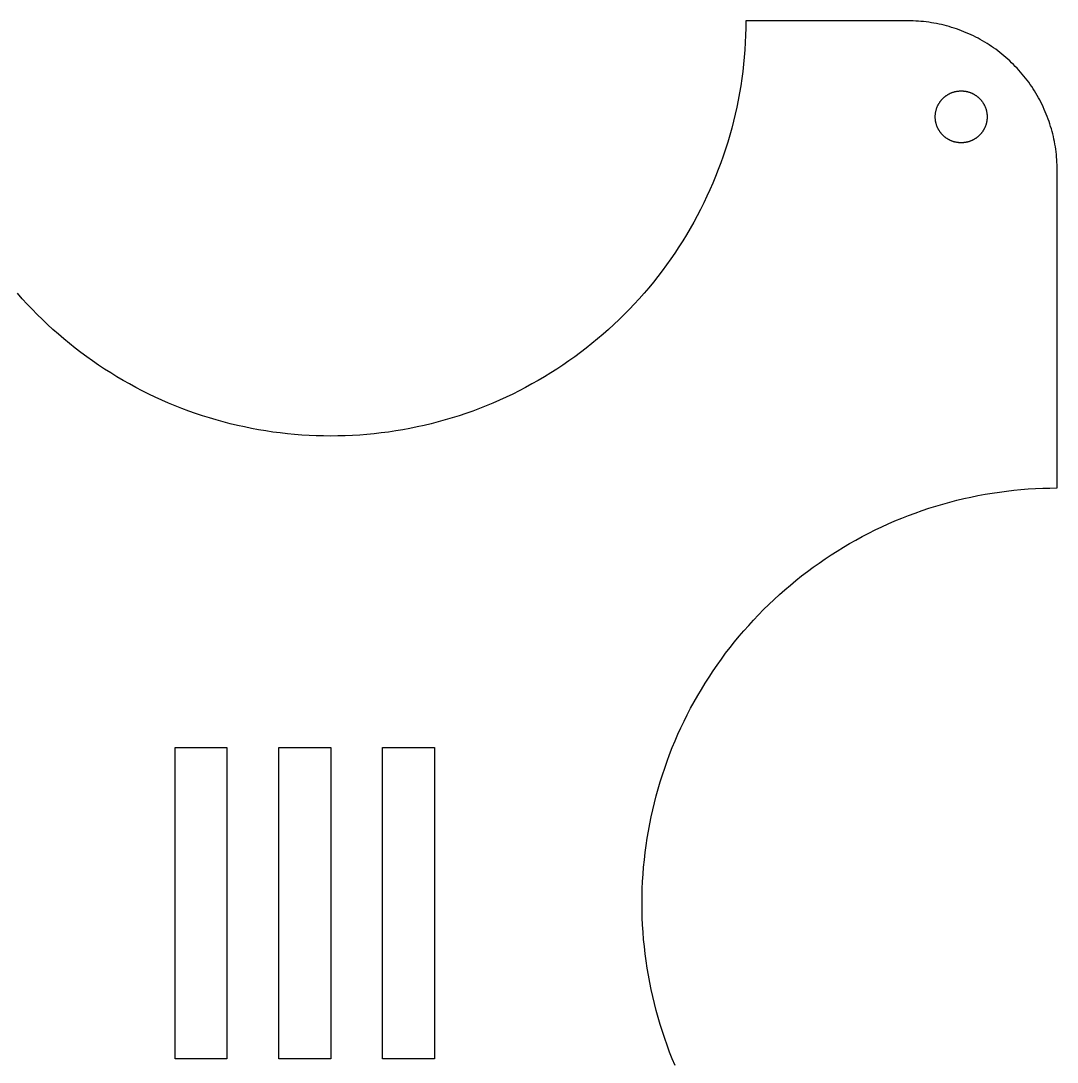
# Model space of a CAD drawing. Header units: metres. Extents: x 0 to 164, y 0 to 136.
# Drawn here: x 84.1 to 164, y 55.7 to 136 of the extents above; entities that cross this region are included whole.
import ezdxf

# ---------------------------------------------------------------- set-up
doc = ezdxf.new("R2010")
doc.units = ezdxf.units.M

msp = doc.modelspace()

# ---------------------------------------------------------------- linework, layer by layer
for p, q in [((140, 136), (139.995, 135.442)), ((152.5, 136), (140, 136)), ((152.701, 135.998), (152.5, 136)), ((152.901, 135.993), (152.701, 135.998)), ((153.102, 135.984), (152.901, 135.993)), ((153.302, 135.972), (153.102, 135.984)), ((153.502, 135.956), (153.302, 135.972)), ((153.702, 135.937), (153.502, 135.956)), ((153.901, 135.914), (153.702, 135.937)), ((154.1, 135.888), (153.901, 135.914)), ((154.299, 135.858), (154.1, 135.888)), ((154.497, 135.825), (154.299, 135.858)), ((154.694, 135.789), (154.497, 135.825)), ((154.891, 135.749), (154.694, 135.789)), ((155.087, 135.705), (154.891, 135.749)), ((155.282, 135.658), (155.087, 135.705)), ((155.476, 135.608), (155.282, 135.658)), ((139.98, 134.883), (139.956, 134.325)), ((139.995, 135.442), (139.98, 134.883)), ((155.67, 135.555), (155.476, 135.608)), ((155.862, 135.497), (155.67, 135.555)), ((156.054, 135.437), (155.862, 135.497)), ((156.244, 135.373), (156.054, 135.437)), ((156.433, 135.306), (156.244, 135.373)), ((156.621, 135.236), (156.433, 135.306)), ((156.808, 135.163), (156.621, 135.236)), ((156.993, 135.086), (156.808, 135.163)), ((157.177, 135.006), (156.993, 135.086)), ((157.36, 134.923), (157.177, 135.006)), ((157.541, 134.836), (157.36, 134.923)), ((157.721, 134.747), (157.541, 134.836)), ((139.956, 134.325), (139.922, 133.768)), ((157.899, 134.654), (157.721, 134.747)), ((158.075, 134.558), (157.899, 134.654)), ((158.25, 134.459), (158.075, 134.558)), ((158.423, 134.357), (158.25, 134.459)), ((158.594, 134.253), (158.423, 134.357)), ((158.763, 134.145), (158.594, 134.253)), ((158.931, 134.034), (158.763, 134.145)), ((159.096, 133.92), (158.931, 134.034)), ((139.922, 133.768), (139.878, 133.211)), ((159.26, 133.804), (159.096, 133.92)), ((159.421, 133.684), (159.26, 133.804)), ((159.58, 133.562), (159.421, 133.684)), ((159.737, 133.437), (159.58, 133.562)), ((159.892, 133.31), (159.737, 133.437)), ((160.045, 133.179), (159.892, 133.31)), ((139.825, 132.655), (139.761, 132.1)), ((139.878, 133.211), (139.825, 132.655)), ((160.195, 133.046), (160.045, 133.179)), ((160.343, 132.911), (160.195, 133.046)), ((160.489, 132.772), (160.343, 132.911)), ((160.632, 132.632), (160.489, 132.772)), ((160.772, 132.489), (160.632, 132.632)), ((160.911, 132.343), (160.772, 132.489)), ((139.761, 132.1), (139.689, 131.546)), ((161.046, 132.195), (160.911, 132.343)), ((161.179, 132.045), (161.046, 132.195)), ((161.31, 131.892), (161.179, 132.045)), ((161.437, 131.737), (161.31, 131.892)), ((161.562, 131.58), (161.437, 131.737)), ((139.606, 130.994), (139.514, 130.443)), ((139.689, 131.546), (139.606, 130.994)), ((161.684, 131.421), (161.562, 131.58)), ((161.804, 131.26), (161.684, 131.421)), ((161.92, 131.096), (161.804, 131.26)), ((162.034, 130.931), (161.92, 131.096)), ((162.145, 130.763), (162.034, 130.931)), ((139.514, 130.443), (139.412, 129.894)), ((155.161, 129.989), (155.186, 130.014)), ((155.186, 130.014), (155.211, 130.039)), ((155.211, 130.039), (155.236, 130.063)), ((155.236, 130.063), (155.262, 130.086)), ((155.262, 130.086), (155.288, 130.109)), ((155.288, 130.109), (155.314, 130.132)), ((155.314, 130.132), (155.341, 130.154)), ((155.341, 130.154), (155.369, 130.176)), ((155.369, 130.176), (155.396, 130.197)), ((155.396, 130.197), (155.424, 130.218)), ((155.424, 130.218), (155.453, 130.238)), ((155.453, 130.238), (155.482, 130.258)), ((155.482, 130.258), (155.511, 130.277)), ((155.511, 130.277), (155.54, 130.296)), ((155.54, 130.296), (155.57, 130.314)), ((155.57, 130.314), (155.6, 130.332)), ((155.6, 130.332), (155.63, 130.349)), ((155.63, 130.349), (155.661, 130.366)), ((155.661, 130.366), (155.692, 130.382)), ((155.692, 130.382), (155.723, 130.398)), ((155.723, 130.398), (155.755, 130.413)), ((155.755, 130.413), (155.787, 130.427)), ((155.787, 130.427), (155.819, 130.441)), ((155.819, 130.441), (155.851, 130.454)), ((155.851, 130.454), (155.883, 130.467)), ((155.883, 130.467), (155.916, 130.479)), ((155.916, 130.479), (155.949, 130.491)), ((155.949, 130.491), (155.982, 130.502)), ((155.982, 130.502), (156.015, 130.513)), ((156.015, 130.513), (156.049, 130.523)), ((156.049, 130.523), (156.082, 130.532)), ((156.082, 130.532), (156.116, 130.541)), ((156.116, 130.541), (156.15, 130.549)), ((156.15, 130.549), (156.184, 130.556)), ((156.184, 130.556), (156.218, 130.563)), ((156.218, 130.563), (156.253, 130.57)), ((156.253, 130.57), (156.287, 130.575)), ((156.287, 130.575), (156.322, 130.581)), ((156.322, 130.581), (156.356, 130.585)), ((156.356, 130.585), (156.391, 130.589)), ((156.391, 130.589), (156.426, 130.592)), ((156.426, 130.592), (156.46, 130.595)), ((156.46, 130.595), (156.495, 130.597)), ((156.495, 130.597), (156.53, 130.599)), ((156.53, 130.599), (156.565, 130.6)), ((156.565, 130.6), (156.6, 130.6)), ((156.6, 130.6), (156.635, 130.6)), ((156.635, 130.6), (156.67, 130.599)), ((156.67, 130.599), (156.705, 130.597)), ((156.705, 130.597), (156.74, 130.595)), ((156.74, 130.595), (156.774, 130.592)), ((156.774, 130.592), (156.809, 130.589)), ((156.809, 130.589), (156.844, 130.585)), ((156.844, 130.585), (156.878, 130.581)), ((156.878, 130.581), (156.913, 130.575)), ((156.913, 130.575), (156.947, 130.57)), ((156.947, 130.57), (156.982, 130.563)), ((156.982, 130.563), (157.016, 130.556)), ((157.016, 130.556), (157.05, 130.549)), ((157.05, 130.549), (157.084, 130.541)), ((157.084, 130.541), (157.118, 130.532)), ((157.118, 130.532), (157.151, 130.523)), ((157.151, 130.523), (157.185, 130.513)), ((157.185, 130.513), (157.218, 130.502)), ((157.218, 130.502), (157.251, 130.491)), ((157.251, 130.491), (157.284, 130.479)), ((157.284, 130.479), (157.317, 130.467)), ((157.317, 130.467), (157.349, 130.454)), ((157.349, 130.454), (157.381, 130.441)), ((157.381, 130.441), (157.413, 130.427)), ((157.413, 130.427), (157.445, 130.413)), ((157.445, 130.413), (157.477, 130.398)), ((157.477, 130.398), (157.508, 130.382)), ((157.508, 130.382), (157.539, 130.366)), ((157.539, 130.366), (157.57, 130.349)), ((157.57, 130.349), (157.6, 130.332)), ((157.6, 130.332), (157.63, 130.314)), ((157.63, 130.314), (157.66, 130.296)), ((157.66, 130.296), (157.689, 130.277)), ((157.689, 130.277), (157.718, 130.258)), ((157.718, 130.258), (157.747, 130.238)), ((157.747, 130.238), (157.776, 130.218)), ((157.776, 130.218), (157.804, 130.197)), ((157.804, 130.197), (157.831, 130.176)), ((157.831, 130.176), (157.859, 130.154)), ((157.859, 130.154), (157.886, 130.132)), ((157.886, 130.132), (157.912, 130.109)), ((157.912, 130.109), (157.938, 130.086)), ((157.938, 130.086), (157.964, 130.063)), ((157.964, 130.063), (157.989, 130.039)), ((157.989, 130.039), (158.014, 130.014)), ((158.014, 130.014), (158.039, 129.989)), ((162.253, 130.594), (162.145, 130.763)), ((162.357, 130.423), (162.253, 130.594)), ((162.459, 130.25), (162.357, 130.423)), ((162.558, 130.075), (162.459, 130.25)), ((162.654, 129.899), (162.558, 130.075)), ((139.301, 129.347), (139.18, 128.802)), ((139.412, 129.894), (139.301, 129.347)), ((154.687, 129.185), (154.698, 129.218)), ((154.698, 129.218), (154.709, 129.251)), ((154.709, 129.251), (154.721, 129.284)), ((154.721, 129.284), (154.733, 129.317)), ((154.733, 129.317), (154.746, 129.349)), ((154.746, 129.349), (154.759, 129.381)), ((154.759, 129.381), (154.773, 129.413)), ((154.773, 129.413), (154.787, 129.445)), ((154.787, 129.445), (154.802, 129.477)), ((154.802, 129.477), (154.818, 129.508)), ((154.818, 129.508), (154.834, 129.539)), ((154.834, 129.539), (154.851, 129.57)), ((154.851, 129.57), (154.868, 129.6)), ((154.868, 129.6), (154.886, 129.63)), ((154.886, 129.63), (154.904, 129.66)), ((154.904, 129.66), (154.923, 129.689)), ((154.923, 129.689), (154.942, 129.718)), ((154.942, 129.718), (154.962, 129.747)), ((154.962, 129.747), (154.982, 129.776)), ((154.982, 129.776), (155.003, 129.804)), ((155.003, 129.804), (155.024, 129.831)), ((155.024, 129.831), (155.046, 129.859)), ((155.046, 129.859), (155.068, 129.886)), ((155.068, 129.886), (155.091, 129.912)), ((155.091, 129.912), (155.114, 129.938)), ((155.114, 129.938), (155.137, 129.964)), ((155.137, 129.964), (155.161, 129.989)), ((158.039, 129.989), (158.063, 129.964)), ((158.063, 129.964), (158.086, 129.938)), ((158.086, 129.938), (158.109, 129.912)), ((158.109, 129.912), (158.132, 129.886)), ((158.132, 129.886), (158.154, 129.859)), ((158.154, 129.859), (158.176, 129.831)), ((158.176, 129.831), (158.197, 129.804)), ((158.197, 129.804), (158.218, 129.776)), ((158.218, 129.776), (158.238, 129.747)), ((158.238, 129.747), (158.258, 129.718)), ((158.258, 129.718), (158.277, 129.689)), ((158.277, 129.689), (158.296, 129.66)), ((158.296, 129.66), (158.314, 129.63)), ((158.314, 129.63), (158.332, 129.6)), ((158.332, 129.6), (158.349, 129.57)), ((158.349, 129.57), (158.366, 129.539)), ((158.366, 129.539), (158.382, 129.508)), ((158.382, 129.508), (158.398, 129.477)), ((158.398, 129.477), (158.413, 129.445)), ((158.413, 129.445), (158.427, 129.413)), ((158.427, 129.413), (158.441, 129.381)), ((158.441, 129.381), (158.454, 129.349)), ((158.454, 129.349), (158.467, 129.317)), ((158.467, 129.317), (158.479, 129.284)), ((158.479, 129.284), (158.491, 129.251)), ((158.491, 129.251), (158.502, 129.218)), ((158.502, 129.218), (158.513, 129.185)), ((162.747, 129.721), (162.654, 129.899)), ((162.836, 129.541), (162.747, 129.721)), ((162.923, 129.36), (162.836, 129.541)), ((163.006, 129.177), (162.923, 129.36)), ((139.18, 128.802), (139.049, 128.258)), ((154.6, 128.635), (154.601, 128.67)), ((154.6, 128.6), (154.6, 128.635)), ((154.6, 128.565), (154.6, 128.6)), ((154.601, 128.53), (154.6, 128.565)), ((154.601, 128.67), (154.603, 128.705)), ((154.603, 128.495), (154.601, 128.53)), ((154.603, 128.705), (154.605, 128.74)), ((154.605, 128.46), (154.603, 128.495)), ((154.605, 128.74), (154.608, 128.774)), ((154.608, 128.426), (154.605, 128.46)), ((154.608, 128.774), (154.611, 128.809)), ((154.611, 128.391), (154.608, 128.426)), ((154.611, 128.809), (154.615, 128.844)), ((154.615, 128.844), (154.619, 128.878)), ((154.619, 128.878), (154.625, 128.913)), ((154.625, 128.913), (154.63, 128.947)), ((154.63, 128.947), (154.637, 128.982)), ((154.637, 128.982), (154.644, 129.016)), ((154.644, 129.016), (154.651, 129.05)), ((154.651, 129.05), (154.659, 129.084)), ((154.659, 129.084), (154.668, 129.118)), ((154.668, 129.118), (154.677, 129.151)), ((154.677, 129.151), (154.687, 129.185)), ((158.513, 129.185), (158.523, 129.151)), ((158.523, 129.151), (158.532, 129.118)), ((158.532, 129.118), (158.541, 129.084)), ((158.541, 129.084), (158.549, 129.05)), ((158.549, 129.05), (158.556, 129.016)), ((158.556, 129.016), (158.563, 128.982)), ((158.563, 128.982), (158.57, 128.947)), ((158.57, 128.947), (158.575, 128.913)), ((158.575, 128.913), (158.581, 128.878)), ((158.581, 128.878), (158.585, 128.844)), ((158.585, 128.844), (158.589, 128.809)), ((158.589, 128.809), (158.592, 128.774)), ((158.592, 128.426), (158.589, 128.391)), ((158.592, 128.774), (158.595, 128.74)), ((158.595, 128.46), (158.592, 128.426)), ((158.595, 128.74), (158.597, 128.705)), ((158.597, 128.495), (158.595, 128.46)), ((158.597, 128.705), (158.599, 128.67)), ((158.599, 128.53), (158.597, 128.495)), ((158.599, 128.67), (158.6, 128.635)), ((158.6, 128.565), (158.599, 128.53)), ((158.6, 128.635), (158.6, 128.6)), ((158.6, 128.6), (158.6, 128.565)), ((163.086, 128.993), (163.006, 129.177)), ((163.163, 128.808), (163.086, 128.993)), ((163.236, 128.621), (163.163, 128.808)), ((163.306, 128.433), (163.236, 128.621)), ((163.373, 128.244), (163.306, 128.433)), ((138.91, 127.718), (138.76, 127.18)), ((139.049, 128.258), (138.91, 127.718)), ((154.615, 128.356), (154.611, 128.391)), ((154.619, 128.322), (154.615, 128.356)), ((154.625, 128.287), (154.619, 128.322)), ((154.63, 128.253), (154.625, 128.287)), ((154.637, 128.218), (154.63, 128.253)), ((154.644, 128.184), (154.637, 128.218)), ((154.651, 128.15), (154.644, 128.184)), ((154.659, 128.116), (154.651, 128.15)), ((154.668, 128.082), (154.659, 128.116)), ((154.677, 128.049), (154.668, 128.082)), ((154.687, 128.015), (154.677, 128.049)), ((154.698, 127.982), (154.687, 128.015)), ((154.709, 127.949), (154.698, 127.982)), ((154.721, 127.916), (154.709, 127.949)), ((154.733, 127.883), (154.721, 127.916)), ((154.746, 127.851), (154.733, 127.883)), ((154.759, 127.819), (154.746, 127.851)), ((154.773, 127.787), (154.759, 127.819)), ((154.787, 127.755), (154.773, 127.787)), ((154.802, 127.723), (154.787, 127.755)), ((154.818, 127.692), (154.802, 127.723)), ((154.834, 127.661), (154.818, 127.692)), ((154.851, 127.63), (154.834, 127.661)), ((154.868, 127.6), (154.851, 127.63)), ((158.349, 127.63), (158.332, 127.6)), ((158.366, 127.661), (158.349, 127.63)), ((158.382, 127.692), (158.366, 127.661)), ((158.398, 127.723), (158.382, 127.692)), ((158.413, 127.755), (158.398, 127.723)), ((158.427, 127.787), (158.413, 127.755)), ((158.441, 127.819), (158.427, 127.787)), ((158.454, 127.851), (158.441, 127.819)), ((158.467, 127.883), (158.454, 127.851)), ((158.479, 127.916), (158.467, 127.883)), ((158.491, 127.949), (158.479, 127.916)), ((158.502, 127.982), (158.491, 127.949)), ((158.513, 128.015), (158.502, 127.982)), ((158.523, 128.049), (158.513, 128.015)), ((158.532, 128.082), (158.523, 128.049)), ((158.541, 128.116), (158.532, 128.082)), ((158.549, 128.15), (158.541, 128.116)), ((158.556, 128.184), (158.549, 128.15)), ((158.563, 128.218), (158.556, 128.184)), ((158.57, 128.253), (158.563, 128.218)), ((158.575, 128.287), (158.57, 128.253)), ((158.581, 128.322), (158.575, 128.287)), ((158.585, 128.356), (158.581, 128.322)), ((158.589, 128.391), (158.585, 128.356)), ((163.437, 128.054), (163.373, 128.244)), ((163.497, 127.862), (163.437, 128.054)), ((163.555, 127.67), (163.497, 127.862)), ((163.608, 127.476), (163.555, 127.67)), ((138.76, 127.18), (138.602, 126.644)), ((154.886, 127.57), (154.868, 127.6)), ((154.904, 127.54), (154.886, 127.57)), ((154.923, 127.511), (154.904, 127.54)), ((154.942, 127.482), (154.923, 127.511)), ((154.962, 127.453), (154.942, 127.482)), ((154.982, 127.424), (154.962, 127.453)), ((155.003, 127.396), (154.982, 127.424)), ((155.024, 127.369), (155.003, 127.396)), ((155.046, 127.341), (155.024, 127.369)), ((155.068, 127.314), (155.046, 127.341)), ((155.091, 127.288), (155.068, 127.314)), ((155.114, 127.262), (155.091, 127.288)), ((155.137, 127.236), (155.114, 127.262)), ((155.161, 127.211), (155.137, 127.236)), ((155.186, 127.186), (155.161, 127.211)), ((155.211, 127.161), (155.186, 127.186)), ((155.236, 127.137), (155.211, 127.161)), ((155.262, 127.114), (155.236, 127.137)), ((155.288, 127.091), (155.262, 127.114)), ((155.314, 127.068), (155.288, 127.091)), ((155.341, 127.046), (155.314, 127.068)), ((155.369, 127.024), (155.341, 127.046)), ((155.396, 127.003), (155.369, 127.024)), ((155.424, 126.982), (155.396, 127.003)), ((155.453, 126.962), (155.424, 126.982)), ((155.482, 126.942), (155.453, 126.962)), ((155.511, 126.923), (155.482, 126.942)), ((155.54, 126.904), (155.511, 126.923)), ((155.57, 126.886), (155.54, 126.904)), ((155.6, 126.868), (155.57, 126.886)), ((155.63, 126.851), (155.6, 126.868)), ((155.661, 126.834), (155.63, 126.851)), ((155.692, 126.818), (155.661, 126.834)), ((155.723, 126.802), (155.692, 126.818)), ((155.755, 126.787), (155.723, 126.802)), ((157.477, 126.802), (157.445, 126.787)), ((157.508, 126.818), (157.477, 126.802)), ((157.539, 126.834), (157.508, 126.818)), ((157.57, 126.851), (157.539, 126.834)), ((157.6, 126.868), (157.57, 126.851)), ((157.63, 126.886), (157.6, 126.868)), ((157.66, 126.904), (157.63, 126.886)), ((157.689, 126.923), (157.66, 126.904)), ((157.718, 126.942), (157.689, 126.923)), ((157.747, 126.962), (157.718, 126.942)), ((157.776, 126.982), (157.747, 126.962)), ((157.804, 127.003), (157.776, 126.982)), ((157.831, 127.024), (157.804, 127.003)), ((157.859, 127.046), (157.831, 127.024)), ((157.886, 127.068), (157.859, 127.046)), ((157.912, 127.091), (157.886, 127.068)), ((157.938, 127.114), (157.912, 127.091)), ((157.964, 127.137), (157.938, 127.114)), ((157.989, 127.161), (157.964, 127.137)), ((158.014, 127.186), (157.989, 127.161)), ((158.039, 127.211), (158.014, 127.186)), ((158.063, 127.236), (158.039, 127.211)), ((158.086, 127.262), (158.063, 127.236)), ((158.109, 127.288), (158.086, 127.262)), ((158.132, 127.314), (158.109, 127.288)), ((158.154, 127.341), (158.132, 127.314)), ((158.176, 127.369), (158.154, 127.341)), ((158.197, 127.396), (158.176, 127.369)), ((158.218, 127.424), (158.197, 127.396)), ((158.238, 127.453), (158.218, 127.424)), ((158.258, 127.482), (158.238, 127.453)), ((158.277, 127.511), (158.258, 127.482)), ((158.296, 127.54), (158.277, 127.511)), ((158.314, 127.57), (158.296, 127.54)), ((158.332, 127.6), (158.314, 127.57)), ((163.658, 127.282), (163.608, 127.476)), ((163.705, 127.087), (163.658, 127.282)), ((163.749, 126.891), (163.705, 127.087)), ((163.789, 126.694), (163.749, 126.891)), ((138.434, 126.111), (138.257, 125.582)), ((138.602, 126.644), (138.434, 126.111)), ((155.787, 126.773), (155.755, 126.787)), ((155.819, 126.759), (155.787, 126.773)), ((155.851, 126.746), (155.819, 126.759)), ((155.883, 126.733), (155.851, 126.746)), ((155.916, 126.721), (155.883, 126.733)), ((155.949, 126.709), (155.916, 126.721)), ((155.982, 126.698), (155.949, 126.709)), ((156.015, 126.687), (155.982, 126.698)), ((156.049, 126.677), (156.015, 126.687)), ((156.082, 126.668), (156.049, 126.677)), ((156.116, 126.659), (156.082, 126.668)), ((156.15, 126.651), (156.116, 126.659)), ((156.184, 126.644), (156.15, 126.651)), ((156.218, 126.637), (156.184, 126.644)), ((156.253, 126.63), (156.218, 126.637)), ((156.287, 126.625), (156.253, 126.63)), ((156.322, 126.619), (156.287, 126.625)), ((156.356, 126.615), (156.322, 126.619)), ((156.391, 126.611), (156.356, 126.615)), ((156.426, 126.608), (156.391, 126.611)), ((156.46, 126.605), (156.426, 126.608)), ((156.495, 126.603), (156.46, 126.605)), ((156.53, 126.601), (156.495, 126.603)), ((156.565, 126.6), (156.53, 126.601)), ((156.6, 126.6), (156.565, 126.6)), ((156.635, 126.6), (156.6, 126.6)), ((156.67, 126.601), (156.635, 126.6)), ((156.705, 126.603), (156.67, 126.601)), ((156.74, 126.605), (156.705, 126.603)), ((156.774, 126.608), (156.74, 126.605)), ((156.809, 126.611), (156.774, 126.608)), ((156.844, 126.615), (156.809, 126.611)), ((156.878, 126.619), (156.844, 126.615)), ((156.913, 126.625), (156.878, 126.619)), ((156.947, 126.63), (156.913, 126.625)), ((156.982, 126.637), (156.947, 126.63)), ((157.016, 126.644), (156.982, 126.637)), ((157.05, 126.651), (157.016, 126.644)), ((157.084, 126.659), (157.05, 126.651)), ((157.118, 126.668), (157.084, 126.659)), ((157.151, 126.677), (157.118, 126.668)), ((157.185, 126.687), (157.151, 126.677)), ((157.218, 126.698), (157.185, 126.687)), ((157.251, 126.709), (157.218, 126.698)), ((157.284, 126.721), (157.251, 126.709)), ((157.317, 126.733), (157.284, 126.721)), ((157.349, 126.746), (157.317, 126.733)), ((157.381, 126.759), (157.349, 126.746)), ((157.413, 126.773), (157.381, 126.759)), ((157.445, 126.787), (157.413, 126.773)), ((163.825, 126.497), (163.789, 126.694)), ((163.858, 126.299), (163.825, 126.497)), ((163.888, 126.1), (163.858, 126.299)), ((163.914, 125.901), (163.888, 126.1)), ((138.257, 125.582), (138.07, 125.055)), ((163.937, 125.702), (163.914, 125.901)), ((163.956, 125.502), (163.937, 125.702)), ((163.972, 125.302), (163.956, 125.502)), ((163.984, 125.102), (163.972, 125.302)), ((137.875, 124.532), (137.67, 124.013)), ((138.07, 125.055), (137.875, 124.532)), ((163.993, 124.901), (163.984, 125.102)), ((163.998, 124.701), (163.993, 124.901)), ((164, 124.5), (163.998, 124.701)), ((164, 100), (164, 124.5)), ((137.67, 124.013), (137.456, 123.497)), ((137.233, 122.984), (137.002, 122.476)), ((137.456, 123.497), (137.233, 122.984)), ((137.002, 122.476), (136.761, 121.972)), ((136.512, 121.472), (136.254, 120.977)), ((136.761, 121.972), (136.512, 121.472)), ((135.988, 120.486), (135.713, 120)), ((136.254, 120.977), (135.988, 120.486)), ((135.713, 120), (135.429, 119.519)), ((135.138, 119.043), (134.837, 118.572)), ((135.429, 119.519), (135.138, 119.043)), ((134.529, 118.106), (134.213, 117.646)), ((134.837, 118.572), (134.529, 118.106)), ((133.889, 117.191), (133.556, 116.742)), ((134.213, 117.646), (133.889, 117.191)), ((133.556, 116.742), (133.216, 116.299)), ((132.869, 115.862), (132.513, 115.431)), ((133.216, 116.299), (132.869, 115.862)), ((84.2194, 114.588), (83.8493, 115.006)), ((132.151, 115.006), (131.781, 114.588)), ((132.513, 115.431), (132.151, 115.006)), ((84.5967, 114.176), (84.2194, 114.588)), ((84.9811, 113.771), (84.5967, 114.176)), ((131.403, 114.176), (131.019, 113.771)), ((131.781, 114.588), (131.403, 114.176)), ((85.3726, 113.373), (84.9811, 113.771)), ((85.7709, 112.981), (85.3726, 113.373)), ((130.627, 113.373), (130.229, 112.981)), ((131.019, 113.771), (130.627, 113.373)), ((86.176, 112.597), (85.7709, 112.981)), ((86.5878, 112.219), (86.176, 112.597)), ((129.824, 112.597), (129.412, 112.219)), ((130.229, 112.981), (129.824, 112.597)), ((87.0061, 111.849), (86.5878, 112.219)), ((87.4308, 111.487), (87.0061, 111.849)), ((128.994, 111.849), (128.569, 111.487)), ((129.412, 112.219), (128.994, 111.849)), ((87.8617, 111.131), (87.4308, 111.487)), ((88.2988, 110.784), (87.8617, 111.131)), ((88.7419, 110.444), (88.2988, 110.784)), ((127.701, 110.784), (127.258, 110.444)), ((128.138, 111.131), (127.701, 110.784)), ((128.569, 111.487), (128.138, 111.131)), ((89.1909, 110.111), (88.7419, 110.444)), ((89.6456, 109.787), (89.1909, 110.111)), ((126.809, 110.111), (126.354, 109.787)), ((127.258, 110.444), (126.809, 110.111)), ((90.1058, 109.471), (89.6456, 109.787)), ((90.5715, 109.163), (90.1058, 109.471)), ((91.0426, 108.862), (90.5715, 109.163)), ((125.428, 109.163), (124.957, 108.862)), ((125.894, 109.471), (125.428, 109.163)), ((126.354, 109.787), (125.894, 109.471)), ((91.5188, 108.571), (91.0426, 108.862)), ((92, 108.287), (91.5188, 108.571)), ((124.481, 108.571), (124, 108.287)), ((124.957, 108.862), (124.481, 108.571)), ((92.4861, 108.012), (92, 108.287)), ((92.9769, 107.746), (92.4861, 108.012)), ((93.4723, 107.488), (92.9769, 107.746)), ((123.023, 107.746), (122.528, 107.488)), ((123.514, 108.012), (123.023, 107.746)), ((124, 108.287), (123.514, 108.012)), ((93.9721, 107.239), (93.4723, 107.488)), ((94.4762, 106.998), (93.9721, 107.239)), ((94.9844, 106.767), (94.4762, 106.998)), ((95.4966, 106.544), (94.9844, 106.767)), ((121.016, 106.767), (120.503, 106.544)), ((121.524, 106.998), (121.016, 106.767)), ((122.028, 107.239), (121.524, 106.998)), ((122.528, 107.488), (122.028, 107.239)), ((96.0126, 106.33), (95.4966, 106.544)), ((96.5322, 106.125), (96.0126, 106.33)), ((97.0553, 105.93), (96.5322, 106.125)), ((119.468, 106.125), (118.945, 105.93)), ((119.987, 106.33), (119.468, 106.125)), ((120.503, 106.544), (119.987, 106.33)), ((97.5818, 105.743), (97.0553, 105.93)), ((98.1115, 105.566), (97.5818, 105.743)), ((98.6441, 105.398), (98.1115, 105.566)), ((99.1796, 105.24), (98.6441, 105.398)), ((99.7178, 105.09), (99.1796, 105.24)), ((116.82, 105.24), (116.282, 105.09)), ((117.356, 105.398), (116.82, 105.24)), ((117.889, 105.566), (117.356, 105.398)), ((118.418, 105.743), (117.889, 105.566)), ((118.945, 105.93), (118.418, 105.743)), ((100.258, 104.951), (99.7178, 105.09)), ((100.802, 104.82), (100.258, 104.951)), ((101.347, 104.699), (100.802, 104.82)), ((101.894, 104.588), (101.347, 104.699)), ((102.443, 104.486), (101.894, 104.588)), ((102.994, 104.394), (102.443, 104.486)), ((103.546, 104.311), (102.994, 104.394)), ((113.006, 104.394), (112.454, 104.311)), ((113.557, 104.486), (113.006, 104.394)), ((114.106, 104.588), (113.557, 104.486)), ((114.653, 104.699), (114.106, 104.588)), ((115.198, 104.82), (114.653, 104.699)), ((115.741, 104.951), (115.198, 104.82)), ((116.282, 105.09), (115.741, 104.951)), ((104.1, 104.239), (103.546, 104.311)), ((104.655, 104.175), (104.1, 104.239)), ((105.211, 104.122), (104.655, 104.175)), ((105.768, 104.078), (105.211, 104.122)), ((106.325, 104.044), (105.768, 104.078)), ((106.883, 104.019), (106.325, 104.044)), ((107.442, 104.005), (106.883, 104.019)), ((108, 104), (107.442, 104.005)), ((108.558, 104.005), (108, 104)), ((109.117, 104.019), (108.558, 104.005)), ((109.675, 104.044), (109.117, 104.019)), ((110.232, 104.078), (109.675, 104.044)), ((110.789, 104.122), (110.232, 104.078)), ((111.345, 104.175), (110.789, 104.122)), ((111.9, 104.239), (111.345, 104.175)), ((112.454, 104.311), (111.9, 104.239)), ((157.894, 99.4121), (158.443, 99.5138)), ((158.443, 99.5138), (158.994, 99.606)), ((158.994, 99.606), (159.546, 99.6886)), ((159.546, 99.6886), (160.1, 99.7615)), ((160.1, 99.7615), (160.655, 99.8247)), ((160.655, 99.8247), (161.211, 99.8782)), ((161.211, 99.8782), (161.768, 99.922)), ((161.768, 99.922), (162.325, 99.9561)), ((162.325, 99.9561), (162.883, 99.9805)), ((162.883, 99.9805), (163.442, 99.9951)), ((163.442, 99.9951), (164, 100)), ((154.644, 98.6017), (155.18, 98.7604)), ((155.18, 98.7604), (155.718, 98.9096)), ((155.718, 98.9096), (156.258, 99.0495)), ((156.258, 99.0495), (156.802, 99.1798)), ((156.802, 99.1798), (157.347, 99.3007)), ((157.347, 99.3007), (157.894, 99.4121)), ((152.532, 97.8746), (153.055, 98.0702)), ((153.055, 98.0702), (153.582, 98.2566)), ((153.582, 98.2566), (154.111, 98.4338)), ((154.111, 98.4338), (154.644, 98.6017)), ((150.476, 97.0018), (150.984, 97.2334)), ((150.984, 97.2334), (151.497, 97.4561)), ((151.497, 97.4561), (152.013, 97.6699)), ((152.013, 97.6699), (152.532, 97.8746)), ((148.977, 96.2543), (149.472, 96.5122)), ((149.472, 96.5122), (149.972, 96.7614)), ((149.972, 96.7614), (150.476, 97.0018)), ((147.519, 95.4294), (148, 95.7128)), ((148, 95.7128), (148.486, 95.9878)), ((148.486, 95.9878), (148.977, 96.2543)), ((146.106, 94.5292), (146.572, 94.8374)), ((146.572, 94.8374), (147.043, 95.1375)), ((147.043, 95.1375), (147.519, 95.4294)), ((145.191, 93.8885), (145.646, 94.2129)), ((145.646, 94.2129), (146.106, 94.5292)), ((143.862, 92.8687), (144.299, 93.2163)), ((144.299, 93.2163), (144.742, 93.5563)), ((144.742, 93.5563), (145.191, 93.8885)), ((143.006, 92.1507), (143.431, 92.5134)), ((143.431, 92.5134), (143.862, 92.8687)), ((142.176, 91.4033), (142.588, 91.7806)), ((142.588, 91.7806), (143.006, 92.1507)), ((141.373, 90.6274), (141.771, 91.0189)), ((141.771, 91.0189), (142.176, 91.4033)), ((140.597, 89.8239), (140.981, 90.2291)), ((140.981, 90.2291), (141.373, 90.6274)), ((139.849, 88.9939), (140.219, 89.4122)), ((140.219, 89.4122), (140.597, 89.8239)), ((139.131, 88.1382), (139.487, 88.5692)), ((139.487, 88.5692), (139.849, 88.9939)), ((138.444, 87.2581), (138.784, 87.7012)), ((138.784, 87.7012), (139.131, 88.1382)), ((137.787, 86.3544), (138.111, 86.8091)), ((138.111, 86.8091), (138.444, 87.2581)), ((137.163, 85.4284), (137.471, 85.8942)), ((137.471, 85.8942), (137.787, 86.3544)), ((136.862, 84.9574), (137.163, 85.4284)), ((136.287, 84), (136.571, 84.4812)), ((136.571, 84.4812), (136.862, 84.9574)), ((135.746, 83.0231), (136.012, 83.5139)), ((136.012, 83.5139), (136.287, 84)), ((135.488, 82.5277), (135.746, 83.0231)), ((134.998, 81.5238), (135.239, 82.0279)), ((135.239, 82.0279), (135.488, 82.5277)), ((134.767, 81.0156), (134.998, 81.5238)), ((134.33, 79.9874), (134.544, 80.5034)), ((134.544, 80.5034), (134.767, 81.0156)), ((96, 56), (96, 80)), ((96, 80), (100, 80)), ((100, 80), (100, 56)), ((104, 56), (104, 80)), ((104, 80), (108, 80)), ((108, 80), (108, 56)), ((112, 56), (112, 80)), ((112, 80), (116, 80)), ((116, 80), (116, 56)), ((133.93, 78.9446), (134.125, 79.4678)), ((134.125, 79.4678), (134.33, 79.9874)), ((133.743, 78.4182), (133.93, 78.9446)), ((133.398, 77.3559), (133.566, 77.8885)), ((133.566, 77.8885), (133.743, 78.4182)), ((133.24, 76.8204), (133.398, 77.3559)), ((132.951, 75.7415), (133.09, 76.2822)), ((133.09, 76.2822), (133.24, 76.8204)), ((132.82, 75.1984), (132.951, 75.7415)), ((132.588, 74.1059), (132.699, 74.6532)), ((132.699, 74.6532), (132.82, 75.1984)), ((132.486, 73.5567), (132.588, 74.1059)), ((132.394, 73.0059), (132.486, 73.5567)), ((132.239, 71.8998), (132.311, 72.4535)), ((132.311, 72.4535), (132.394, 73.0059)), ((132.175, 71.3449), (132.239, 71.8998)), ((132.078, 70.2322), (132.122, 70.789)), ((132.122, 70.789), (132.175, 71.3449)), ((132.044, 69.6747), (132.078, 70.2322)), ((132.005, 68.5585), (132.019, 69.1168)), ((132.019, 69.1168), (132.044, 69.6747)), ((132, 68), (132.005, 68.5585)), ((132.005, 67.4415), (132, 68)), ((132.019, 66.8832), (132.005, 67.4415)), ((132.044, 66.3252), (132.019, 66.8832)), ((132.078, 65.7678), (132.044, 66.3252)), ((132.122, 65.211), (132.078, 65.7678)), ((132.175, 64.6551), (132.122, 65.211)), ((132.239, 64.1002), (132.175, 64.6551)), ((132.311, 63.5464), (132.239, 64.1002)), ((132.394, 62.9941), (132.311, 63.5464)), ((132.486, 62.4433), (132.394, 62.9941)), ((132.588, 61.8941), (132.486, 62.4433)), ((132.699, 61.3468), (132.588, 61.8941)), ((132.82, 60.8016), (132.699, 61.3468)), ((132.951, 60.2585), (132.82, 60.8016)), ((133.09, 59.7178), (132.951, 60.2585)), ((133.24, 59.1796), (133.09, 59.7178)), ((133.398, 58.6441), (133.24, 59.1796)), ((133.566, 58.1115), (133.398, 58.6441)), ((133.743, 57.5818), (133.566, 58.1115)), ((133.93, 57.0553), (133.743, 57.5818)), ((134.125, 56.5322), (133.93, 57.0553)), ((134.33, 56.0126), (134.125, 56.5322)), ((100, 56), (96, 56)), ((108, 56), (104, 56)), ((116, 56), (112, 56)), ((134.544, 55.4966), (134.33, 56.0126))]:
    msp.add_line(p, q)

doc.saveas('drawing.dxf')
